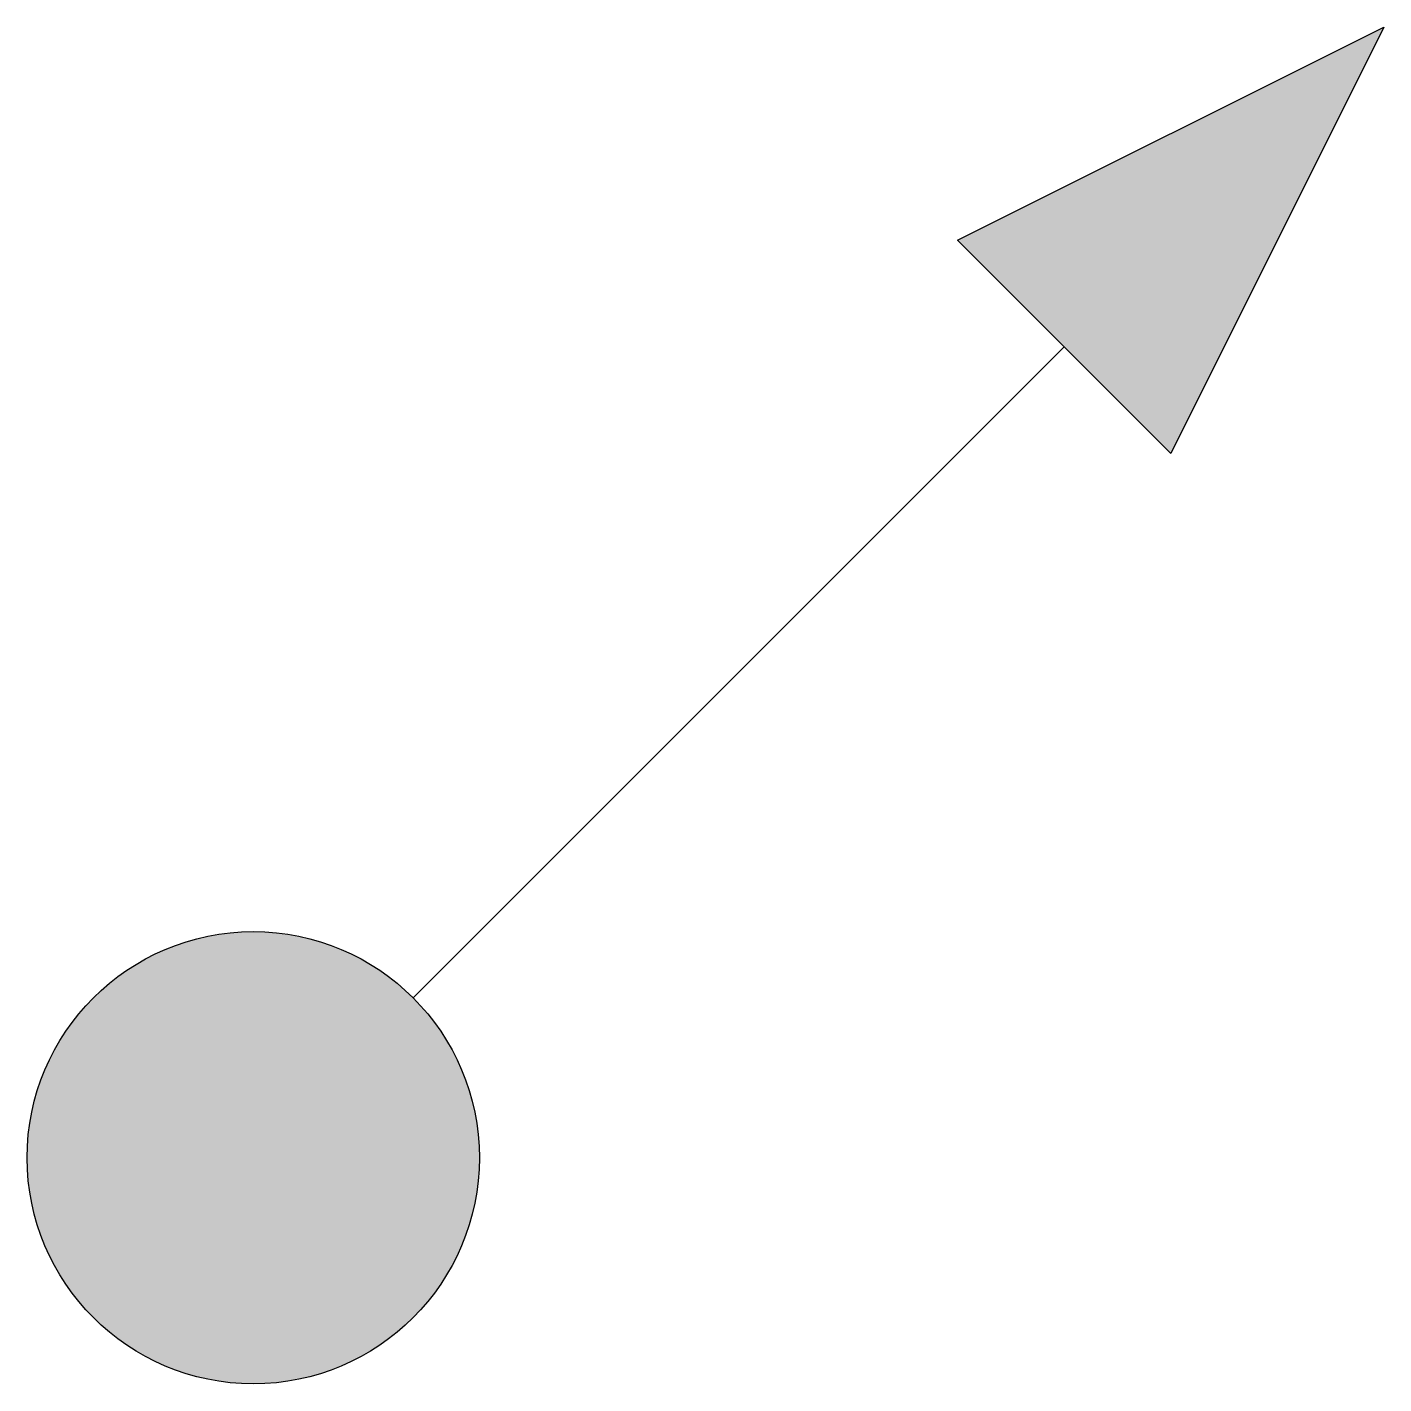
# Model space of a CAD drawing. Header units: millimetres. Extents: x -56 to 281, y -56 to 281.
import ezdxf

# ---------------------------------------------------------------- set-up
doc = ezdxf.new("R2010")
doc.units = ezdxf.units.MM

msp = doc.modelspace()

# ---------------------------------------------------------------- hatches: boundary and pattern name
at = {"linetype": 'ByBlock', "lineweight": -2}
h = msp.add_hatch(color=0, dxfattribs=at)
h.dxf.hatch_style = 1
h.paths.add_polyline_path([(281.25, 281.25), (175.18, 228.22), (228.22, 175.18)])
h = msp.add_hatch(color=0, dxfattribs=at)
h.dxf.hatch_style = 1
h.paths.add_polyline_path([(-56.25, 0, 1), (56.25, 0, 1)])

# ---------------------------------------------------------------- linework, layer by layer
at = {"color": 0, "linetype": 'ByBlock', "lineweight": -2}
msp.add_line((39.77, 39.77), (201.7, 201.7), dxfattribs=at)
msp.add_lwpolyline([(175.18, 228.22), (281.25, 281.25), (228.22, 175.18), (175.18, 228.22)], dxfattribs=at)
msp.add_circle((0, 0), 56.25, dxfattribs=at)

doc.saveas('drawing.dxf')
